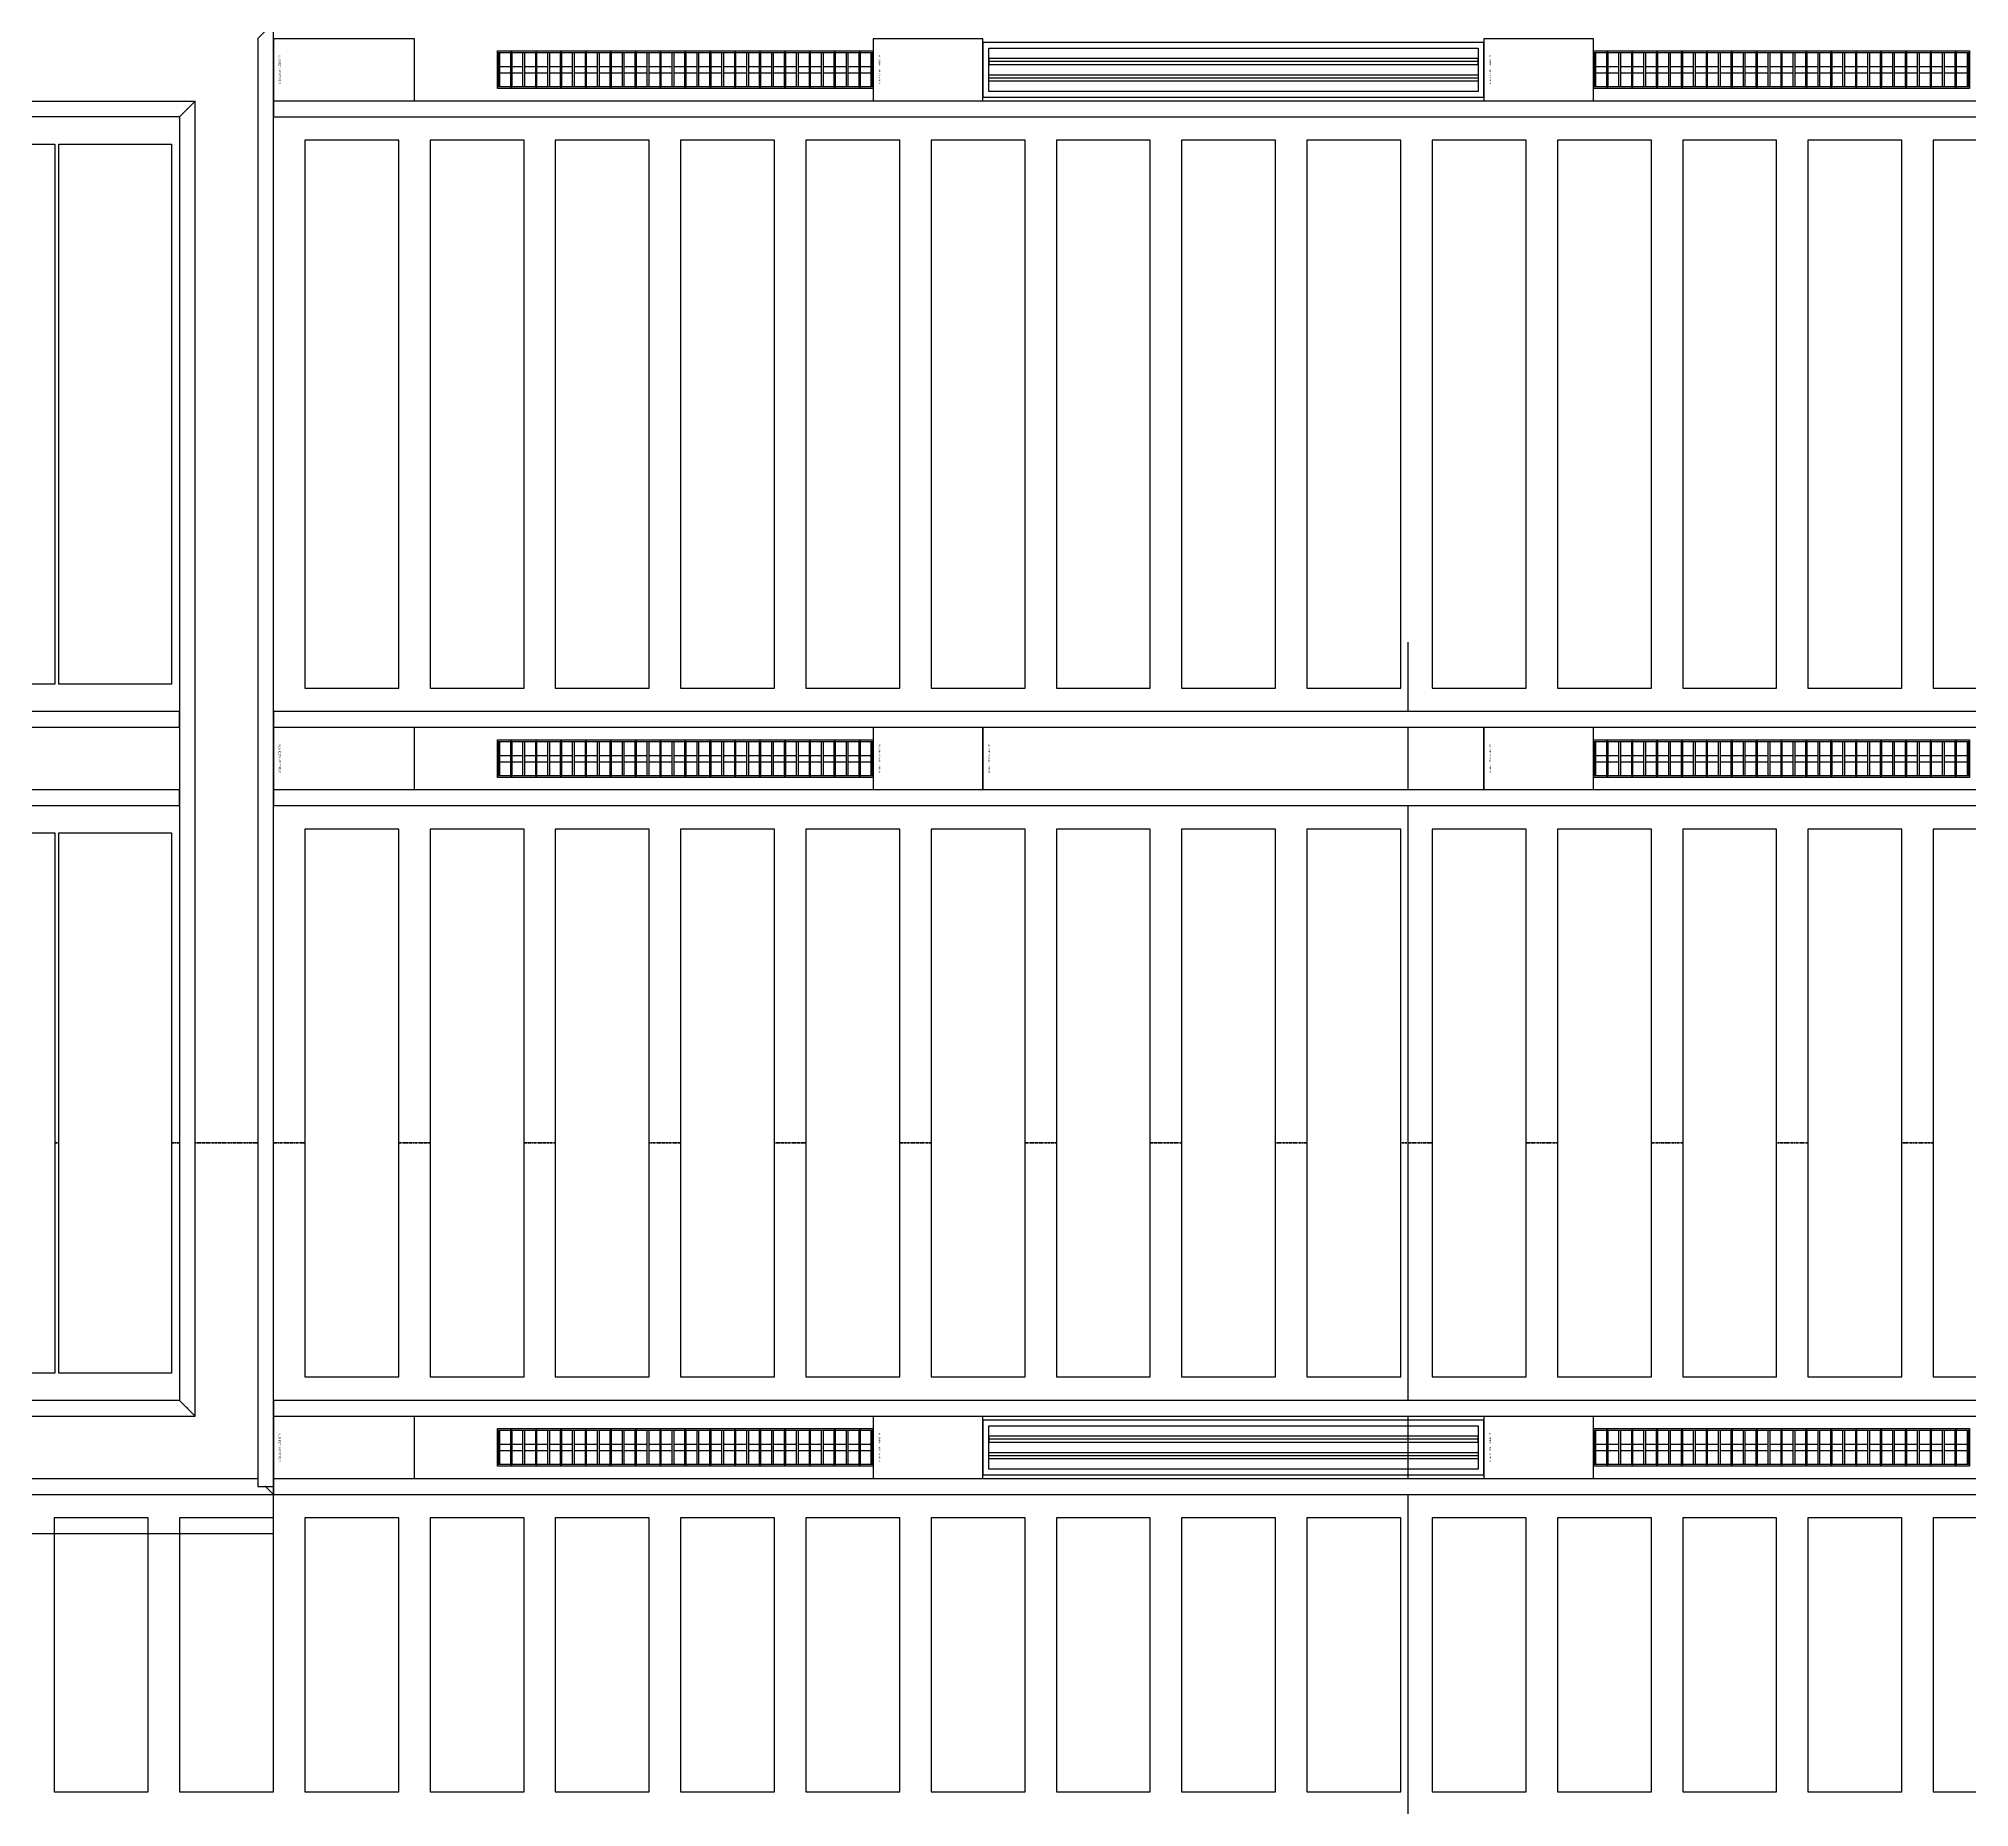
# Model space of a CAD drawing. Header units: millimetres. Extents: x -853432 to -773672, y -18171 to 22484.
# Drawn here: x -801482 to -795317, y -3721 to 1928 of the extents above; entities that cross this region are included whole.
import ezdxf
from ezdxf.enums import TextEntityAlignment as Align
from ezdxf.xclip import XClip

# ---------------------------------------------------------------- set-up
doc = ezdxf.new("R2010")
doc.units = ezdxf.units.MM
doc.header["$XCLIPFRAME"] = 0
doc.linetypes.add('DPA_Grid _ Level 100', pattern=[10, 5.5, -1.6, 1.3, -1.6])
for name, color, linetype in [('000 - WIPEOUT', 250, 'Continuous'), ('001 - ASCESSORIES', 251, 'Continuous'), ('A04_TUBE SERIES', 2, 'Continuous'), ('A11_ALU.SOLID SHEET', 2, 'Continuous')]:
    doc.layers.add(name, color=color, linetype=linetype)
doc.layers.add('A-ROOM-IDEN', color=3, linetype='Continuous', lineweight=25)
doc.layers.add('G-ANNO-SECL', color=3, linetype='Continuous', lineweight=9)

# ---------------------------------------------------------------- blocks, each defined once
blk = doc.blocks.new('*U1386')
at = {"layer": 'A11_ALU.SOLID SHEET', "color": 0}
blk.add_lwpolyline([(450, -98.8), (450, 98.8), (0, 98.8), (0, -98.8)], close=True, dxfattribs=at)
at = {"layer": 'Defpoints', "color": 250}
blk.add_point((0, 0), dxfattribs=at)
blk.add_text('AL.SHEET-HAT-TYPE-R', height=6, rotation=270, dxfattribs=at).set_placement((15, 0), align=Align.BOTTOM_CENTER)
blk = doc.blocks.new('*U1364')
at = {"layer": 'A11_ALU.SOLID SHEET', "color": 0}
blk.add_lwpolyline([(350, -98.8), (350, 98.8), (0, 98.8), (0, -98.8)], close=True, dxfattribs=at)
at = {"layer": 'Defpoints', "color": 250}
blk.add_point((0, 0), dxfattribs=at)
blk.add_text('AL.SHEET-HAT-TYPE-R', height=6, rotation=270, dxfattribs=at).set_placement((15, 0), align=Align.BOTTOM_CENTER)
blk = doc.blocks.new('*U1365')
at = {"layer": '001 - ASCESSORIES', "color": 0, "linetype": 'ByBlock'}
blk.add_lwpolyline([(800, 87.5), (-800, 87.5), (-800, -87.5), (800, -87.5)], close=True, dxfattribs=at)
at = {"layer": '001 - ASCESSORIES', "linetype": 'ByBlock'}
for points in [[(-781.5, 69), (781.5, 69), (781.5, -69), (-781.5, -69)], [(781.5, 36.3), (-781.5, 36.3), (-781.5, 16.3), (781.5, 16.3)], [(-781.5, -16.3), (781.5, -16.3), (781.5, -36.3), (-781.5, -36.3)]]:
    blk.add_lwpolyline(points, close=True, dxfattribs=at)
for points in [[(781.5, 26.3), (-781.5, 26.3)], [(-781.5, -26.3), (781.5, -26.3)]]:
    blk.add_lwpolyline(points, dxfattribs=at)
blk = doc.blocks.new('*U1354')
at = {"color": 1}
blk.add_wipeout([(600, -60), (-600, -60), (-600, 60), (600, 60)], dxfattribs=at).dxf.layer = '000 - WIPEOUT'
at = {"layer": '001 - ASCESSORIES', "color": 0}
blk.add_lwpolyline([(600, -60), (-600, -60), (-600, 60), (600, 60)], close=True, dxfattribs=at)
at = {"layer": '001 - ASCESSORIES'}
for points in [[(-593.5, -55), (-598.5, -55), (-598.5, 55), (-593.5, 55)], [(595, -55), (-595, -55), (-595, 55), (595, 55)], [(-558.8, -55), (-553.8, -55), (-553.8, 55), (-558.8, 55)], [(-514, -55), (-519, -55), (-519, 55), (-514, 55)], [(-479.3, -55), (-474.3, -55), (-474.3, 55), (-479.3, 55)], [(-434.6, -55), (-439.6, -55), (-439.6, 55), (-434.6, 55)], [(-399.8, -55), (-394.8, -55), (-394.8, 55), (-399.8, 55)], [(-355.1, -55), (-360.1, -55), (-360.1, 55), (-355.1, 55)], [(-320.4, -55), (-315.4, -55), (-315.4, 55), (-320.4, 55)], [(-275.6, -55), (-280.6, -55), (-280.6, 55), (-275.6, 55)], [(-240.9, -55), (-235.9, -55), (-235.9, 55), (-240.9, 55)], [(-196.2, -55), (-201.2, -55), (-201.2, 55), (-196.2, 55)], [(-161.4, -55), (-156.4, -55), (-156.4, 55), (-161.4, 55)], [(-116.7, -55), (-121.7, -55), (-121.7, 55), (-116.7, 55)], [(-82, -55), (-77, -55), (-77, 55), (-82, 55)], [(-37.2, -55), (-42.2, -55), (-42.2, 55), (-37.2, 55)], [(-2.5, -55), (2.5, -55), (2.5, 55), (-2.5, 55)], [(42.2, -55), (37.2, -55), (37.2, 55), (42.2, 55)], [(77, -55), (82, -55), (82, 55), (77, 55)], [(121.7, -55), (116.7, -55), (116.7, 55), (121.7, 55)], [(156.4, -55), (161.4, -55), (161.4, 55), (156.4, 55)], [(201.2, -55), (196.2, -55), (196.2, 55), (201.2, 55)], [(235.9, -55), (240.9, -55), (240.9, 55), (235.9, 55)], [(280.6, -55), (275.6, -55), (275.6, 55), (280.6, 55)], [(315.4, -55), (320.4, -55), (320.4, 55), (315.4, 55)], [(360.1, -55), (355.1, -55), (355.1, 55), (360.1, 55)], [(394.8, -55), (399.8, -55), (399.8, 55), (394.8, 55)], [(439.6, -55), (434.6, -55), (434.6, 55), (439.6, 55)], [(474.3, -55), (479.3, -55), (479.3, 55), (474.3, 55)], [(519, -55), (514, -55), (514, 55), (519, 55)], [(553.8, -55), (558.8, -55), (558.8, 55), (553.8, 55)], [(598.5, -55), (593.5, -55), (593.5, 55), (598.5, 55)]]:
    blk.add_lwpolyline(points, close=True, dxfattribs=at)
for points in [[(-593.5, 10), (-558.8, 10)], [(-553.8, 10), (-519, 10)], [(-514, 10), (-479.3, 10)], [(-474.3, 10), (-439.6, 10)], [(-434.6, 10), (-399.8, 10)], [(-394.8, 10), (-360.1, 10)], [(-355.1, 10), (-320.4, 10)], [(-315.4, 10), (-280.6, 10)], [(-275.6, 10), (-240.9, 10)], [(-235.9, 10), (-201.2, 10)], [(-196.2, 10), (-161.4, 10)], [(-156.4, 10), (-121.7, 10)], [(-116.7, 10), (-82, 10)], [(-77, 10), (-42.2, 10)], [(-37.2, 10), (-2.5, 10)], [(2.5, 10), (37.2, 10)], [(42.2, 10), (77, 10)], [(82, 10), (116.7, 10)], [(121.7, 10), (156.4, 10)], [(161.4, 10), (196.2, 10)], [(201.2, 10), (235.9, 10)], [(240.9, 10), (275.6, 10)], [(280.6, 10), (315.4, 10)], [(320.4, 10), (355.1, 10)], [(360.1, 10), (394.8, 10)], [(399.8, 10), (434.6, 10)], [(439.6, 10), (474.3, 10)], [(479.3, 10), (514, 10)], [(519, 10), (553.8, 10)], [(558.8, 10), (593.5, 10)], [(-593.5, -10), (-558.8, -10)], [(-553.8, -10), (-519, -10)], [(-514, -10), (-479.3, -10)], [(-474.3, -10), (-439.6, -10)], [(-434.6, -10), (-399.8, -10)], [(-394.8, -10), (-360.1, -10)], [(-355.1, -10), (-320.4, -10)], [(-315.4, -10), (-280.6, -10)], [(-275.6, -10), (-240.9, -10)], [(-235.9, -10), (-201.2, -10)], [(-196.2, -10), (-161.4, -10)], [(-156.4, -10), (-121.7, -10)], [(-116.7, -10), (-82, -10)], [(-77, -10), (-42.2, -10)], [(-37.2, -10), (-2.5, -10)], [(2.5, -10), (37.2, -10)], [(42.2, -10), (77, -10)], [(82, -10), (116.7, -10)], [(121.7, -10), (156.4, -10)], [(161.4, -10), (196.2, -10)], [(201.2, -10), (235.9, -10)], [(240.9, -10), (275.6, -10)], [(280.6, -10), (315.4, -10)], [(320.4, -10), (355.1, -10)], [(360.1, -10), (394.8, -10)], [(399.8, -10), (434.6, -10)], [(439.6, -10), (474.3, -10)], [(479.3, -10), (514, -10)], [(519, -10), (553.8, -10)], [(558.8, -10), (593.5, -10)]]:
    blk.add_lwpolyline(points, dxfattribs=at)
blk = doc.blocks.new('*U1388')
blk.add_attdef('EXTR.OVL-LENGTH_', (-25, -59.1), '', height=5)
blk.add_wipeout([(-25, 0), (25, 0), (25, 9301.5), (-25, 9301.5)]).dxf.layer = '000 - WIPEOUT'
blk.add_point((0, 0))
at = {"layer": 'A04_TUBE SERIES', "color": 0}
blk.add_lwpolyline([(-25, 0), (25, 0), (25, 9301.5), (-25, 9301.5)], close=True, dxfattribs=at)
blk = doc.blocks.new('*U1378')
at = {"layer": 'A11_ALU.SOLID SHEET', "color": 0}
blk.add_lwpolyline([(1600, -98.8), (1600, 98.8), (0, 98.8), (0, -98.8)], close=True, dxfattribs=at)
at = {"layer": 'Defpoints', "color": 250}
blk.add_point((0, 0), dxfattribs=at)
blk.add_text('AL.SHEET-HAT-TYPE-R', height=6, rotation=270, dxfattribs=at).set_placement((15, 0), align=Align.BOTTOM_CENTER)
blk = doc.blocks.new('*U1535')
at = {"color": 3}
for points in [[(-437.5, -3850), (437.5, -3850), (437.5, -4150), (-437.5, -4150)], [(-437.5, -4250), (437.5, -4250), (437.5, -4550), (-437.5, -4550)], [(-437.5, -4650), (437.5, -4650), (437.5, -4950), (-437.5, -4950)], [(-437.5, -5050), (437.5, -5050), (437.5, -5350), (-437.5, -5350)], [(-437.5, -5450), (437.5, -5450), (437.5, -5750), (-437.5, -5750)], [(-437.5, -5850), (437.5, -5850), (437.5, -6150), (-437.5, -6150)], [(-437.5, -6250), (437.5, -6250), (437.5, -6550), (-437.5, -6550)], [(-437.5, -6650), (437.5, -6650), (437.5, -6950), (-437.5, -6950)], [(-437.5, -7050), (437.5, -7050), (437.5, -7350), (-437.5, -7350)], [(-437.5, -7450), (437.5, -7450), (437.5, -7750), (-437.5, -7750)], [(-437.5, -7850), (437.5, -7850), (437.5, -8150), (-437.5, -8150)], [(-437.5, -8250), (437.5, -8250), (437.5, -8550), (-437.5, -8550)], [(-437.5, -8650), (437.5, -8650), (437.5, -8950), (-437.5, -8950)], [(-437.5, -9050), (437.5, -9050), (437.5, -9350), (-437.5, -9350)], [(-437.5, -9450), (437.5, -9450), (437.5, -9750), (-437.5, -9750)], [(-437.5, -9850), (437.5, -9850), (437.5, -10150), (-437.5, -10150)]]:
    blk.add_wipeout(points, dxfattribs=at).dxf.layer = '000 - WIPEOUT'
at = {"layer": 'A11_ALU.SOLID SHEET', "color": 0, "linetype": 'ByBlock'}
for points in [[(-437.5, -4150), (437.5, -4150), (437.5, -3850), (-437.5, -3850)], [(-437.5, -4550), (437.5, -4550), (437.5, -4250), (-437.5, -4250)], [(-437.5, -4950), (437.5, -4950), (437.5, -4650), (-437.5, -4650)], [(-437.5, -5350), (437.5, -5350), (437.5, -5050), (-437.5, -5050)], [(-437.5, -5750), (437.5, -5750), (437.5, -5450), (-437.5, -5450)], [(-437.5, -6150), (437.5, -6150), (437.5, -5850), (-437.5, -5850)], [(-437.5, -6550), (437.5, -6550), (437.5, -6250), (-437.5, -6250)], [(-437.5, -6950), (437.5, -6950), (437.5, -6650), (-437.5, -6650)], [(-437.5, -7350), (437.5, -7350), (437.5, -7050), (-437.5, -7050)], [(-437.5, -7750), (437.5, -7750), (437.5, -7450), (-437.5, -7450)], [(-437.5, -8150), (437.5, -8150), (437.5, -7850), (-437.5, -7850)], [(-437.5, -8550), (437.5, -8550), (437.5, -8250), (-437.5, -8250)], [(-437.5, -8950), (437.5, -8950), (437.5, -8650), (-437.5, -8650)], [(-437.5, -9350), (437.5, -9350), (437.5, -9050), (-437.5, -9050)], [(-437.5, -9750), (437.5, -9750), (437.5, -9450), (-437.5, -9450)], [(-437.5, -10150), (437.5, -10150), (437.5, -9850), (-437.5, -9850)]]:
    blk.add_lwpolyline(points, close=True, dxfattribs=at)
blk = doc.blocks.new('*U1568')
at = {"color": 3}
for points in [[(-875, 4550), (875, 4550), (875, 4250), (-875, 4250)], [(-875, 4150), (875, 4150), (875, 3850), (-875, 3850)], [(-875, 3750), (875, 3750), (875, 3450), (-875, 3450)], [(-875, 3350), (875, 3350), (875, 3050), (-875, 3050)], [(-875, 2950), (875, 2950), (875, 2650), (-875, 2650)], [(-875, 2550), (875, 2550), (875, 2250), (-875, 2250)], [(-875, 2150), (875, 2150), (875, 1850), (-875, 1850)], [(-875, 1750), (875, 1750), (875, 1450), (-875, 1450)], [(-875, 1350), (875, 1350), (875, 1050), (-875, 1050)], [(-875, 950), (875, 950), (875, 650), (-875, 650)], [(-875, 550), (875, 550), (875, 250), (-875, 250)], [(-875, 150), (875, 150), (875, -150), (-875, -150)], [(-875, -250), (875, -250), (875, -550), (-875, -550)], [(-875, -650), (875, -650), (875, -950), (-875, -950)]]:
    blk.add_wipeout(points, dxfattribs=at).dxf.layer = '000 - WIPEOUT'
at = {"layer": 'A11_ALU.SOLID SHEET', "color": 0, "linetype": 'ByBlock'}
for points in [[(-875, 4250), (875, 4250), (875, 4550), (-875, 4550)], [(-875, 3850), (875, 3850), (875, 4150), (-875, 4150)], [(-875, 3450), (875, 3450), (875, 3750), (-875, 3750)], [(-875, 3050), (875, 3050), (875, 3350), (-875, 3350)], [(-875, 2650), (875, 2650), (875, 2950), (-875, 2950)], [(-875, 2250), (875, 2250), (875, 2550), (-875, 2550)], [(-875, 1850), (875, 1850), (875, 2150), (-875, 2150)], [(-875, 1450), (875, 1450), (875, 1750), (-875, 1750)], [(-875, 1050), (875, 1050), (875, 1350), (-875, 1350)], [(-875, 650), (875, 650), (875, 950), (-875, 950)], [(-875, 250), (875, 250), (875, 550), (-875, 550)], [(-875, -150), (875, -150), (875, 150), (-875, 150)], [(-875, -550), (875, -550), (875, -250), (-875, -250)], [(-875, -950), (875, -950), (875, -650), (-875, -650)]]:
    blk.add_lwpolyline(points, close=True, dxfattribs=at)
blk = doc.blocks.new('*U1697')
for name, p in [('*U1386', (-56050, -1750.5)), ('*U1364', (-54134.5, -1750.5)), ('*U1365', (-52984.5, -1750.5)), ('*U1364', (-52184.5, -1750.5)), ('*U1386', (-56050, -3950.5)), ('*U1364', (-54134.5, -3950.5)), ('*U1378', (-53784.5, -3950.5)), ('*U1364', (-52184.5, -3950.5)), ('*U1386', (-56050, -6150.5)), ('*U1364', (-54134.5, -6150.5)), ('*U1365', (-52984.5, -6150.5)), ('*U1364', (-52184.5, -6150.5))]:
    blk.add_blockref(name, p)
at = {"layer": 'A11_ALU.SOLID SHEET', "color": 0, "linetype": 'ByBlock', "rotation": 90}
for name, p in [('*U1568', (-51400, -2850.5)), ('*U1568', (-51400, -5050.5)), ('*U1535', (-60600, -6813))]:
    blk.add_blockref(name, p, dxfattribs=at)
for p in [(-54734.5, -1750.5), (-51234.5, -1750.5), (-54734.5, -3950.5), (-51234.5, -3950.5), (-54734.5, -6150.5), (-51234.5, -6150.5)]:
    blk.add_blockref('*U1354', p)
at = {"layer": 'A04_TUBE SERIES', "color": 0, "linetype": 'ByBlock', "rotation": 270}
for p in [(-56050, -1875.5), (-56050, -3825.5), (-56050, -4075.5), (-56050, -6025.5), (-56050, -6275.5)]:
    blk.add_blockref('*U1388', p, dxfattribs=at)
blk.add_lwpolyline([(-69547, -6425.5), (-56050, -6425.5), (-56050, -1475.8), (-69547, -1475.8)], close=True)
blk = doc.blocks.new('*U1403')
blk.add_wipeout([(-25, -25), (25, 25), (25, 13422), (-25, 13472)]).dxf.layer = '000 - WIPEOUT'
blk.add_point((0, 0))
at = {"layer": 'A04_TUBE SERIES', "color": 0}
blk.add_lwpolyline([(-25, -25), (25, 25), (25, 13422), (-25, 13472)], close=True, dxfattribs=at)
blk.add_attdef('EXTR.OVL-LENGTH_', (-25, -59.1), '', height=5)
blk = doc.blocks.new('*U1404')
blk.add_wipeout([(-25, -25), (25, 25), (25, 12922), (-25, 12972)]).dxf.layer = '000 - WIPEOUT'
blk.add_point((0, 0))
at = {"layer": 'A04_TUBE SERIES', "color": 0}
blk.add_lwpolyline([(-25, -25), (25, 25), (25, 12922), (-25, 12972)], close=True, dxfattribs=at)
blk.add_attdef('EXTR.OVL-LENGTH_', (-25, -59.1), '', height=5)
blk = doc.blocks.new('*U1407')
blk.add_wipeout([(-25, 25), (25, -25), (25, 4175), (-25, 4125)]).dxf.layer = '000 - WIPEOUT'
blk.add_point((0, 0))
at = {"layer": 'A04_TUBE SERIES', "color": 0}
blk.add_lwpolyline([(-25, 25), (25, -25), (25, 4175), (-25, 4125)], close=True, dxfattribs=at)
blk.add_attdef('EXTR.OVL-LENGTH_', (-25, -59.1), '', height=5)
blk = doc.blocks.new('*U1408')
blk.add_attdef('EXTR.OVL-LENGTH_', (-25, -59.1), '', height=5)
blk.add_wipeout([(-25, 0), (25, 0), (25, 4675), (-25, 4625)]).dxf.layer = '000 - WIPEOUT'
blk.add_point((0, 0))
at = {"layer": 'A04_TUBE SERIES', "color": 0}
blk.add_lwpolyline([(-25, 0), (25, 0), (25, 4675), (-25, 4625)], close=True, dxfattribs=at)
blk = doc.blocks.new('*U1411')
blk.add_attdef('EXTR.OVL-LENGTH_', (-25, -59.1), '', height=5)
blk.add_wipeout([(-25, 0), (25, 0), (25, 12897), (-25, 12897)]).dxf.layer = '000 - WIPEOUT'
blk.add_point((0, 0))
at = {"layer": 'A04_TUBE SERIES', "color": 0}
blk.add_lwpolyline([(-25, 0), (25, 0), (25, 12897), (-25, 12897)], close=True, dxfattribs=at)
blk = doc.blocks.new('*U1412')
blk.add_attdef('EXTR.OVL-LENGTH_', (-25, -59.1), '', height=5)
blk.add_wipeout([(-25, 0), (25, 0), (25, 12897), (-25, 12897)]).dxf.layer = '000 - WIPEOUT'
blk.add_point((0, 0))
at = {"layer": 'A04_TUBE SERIES', "color": 0}
blk.add_lwpolyline([(-25, 0), (25, 0), (25, 12897), (-25, 12897)], close=True, dxfattribs=at)
blk = doc.blocks.new('*U1479')
at = {"color": 6}
blk.add_point((-37.5, 0), dxfattribs=at)
at = {"color": 3}
blk.add_wipeout([(-862.5, -564), (862.5, -564), (862.5, -924), (-862.5, -924)], dxfattribs=at).dxf.layer = '000 - WIPEOUT'
at = {"layer": 'A11_ALU.SOLID SHEET', "color": 0, "linetype": 'ByBlock'}
blk.add_lwpolyline([(862.5, -924), (-862.5, -924), (-862.5, -564), (862.5, -564)], close=True, dxfattribs=at)
at = {"color": 3}
blk.add_wipeout([(-862.5, -192), (862.5, -192), (862.5, -552), (-862.5, -552)], dxfattribs=at).dxf.layer = '000 - WIPEOUT'
at = {"layer": 'A11_ALU.SOLID SHEET', "color": 0, "linetype": 'ByBlock'}
blk.add_lwpolyline([(862.5, -552), (-862.5, -552), (-862.5, -192), (862.5, -192)], close=True, dxfattribs=at)
at = {"color": 3}
blk.add_wipeout([(-862.5, 180), (862.5, 180), (862.5, -180), (-862.5, -180)], dxfattribs=at).dxf.layer = '000 - WIPEOUT'
at = {"layer": 'A11_ALU.SOLID SHEET', "color": 0, "linetype": 'ByBlock'}
blk.add_lwpolyline([(862.5, -180), (-862.5, -180), (-862.5, 180), (862.5, 180)], close=True, dxfattribs=at)
at = {"color": 3}
blk.add_wipeout([(-862.5, 552), (862.5, 552), (862.5, 192), (-862.5, 192)], dxfattribs=at).dxf.layer = '000 - WIPEOUT'
at = {"layer": 'A11_ALU.SOLID SHEET', "color": 0, "linetype": 'ByBlock'}
blk.add_lwpolyline([(862.5, 192), (-862.5, 192), (-862.5, 552), (862.5, 552)], close=True, dxfattribs=at)
at = {"color": 3}
blk.add_wipeout([(-862.5, 924), (862.5, 924), (862.5, 564), (-862.5, 564)], dxfattribs=at).dxf.layer = '000 - WIPEOUT'
at = {"layer": 'A11_ALU.SOLID SHEET', "color": 0, "linetype": 'ByBlock'}
blk.add_lwpolyline([(862.5, 564), (-862.5, 564), (-862.5, 924), (862.5, 924)], close=True, dxfattribs=at)
blk = doc.blocks.new('A$Ce4e27ef8')
at = {"layer": 'A04_TUBE SERIES', "color": 2, "xscale": -1, "rotation": 90}
blk.add_blockref('*U1404', (13222, 4425), dxfattribs=at)
at = {"layer": 'A04_TUBE SERIES', "color": 2, "rotation": 90}
for name, p in [('*U1404', (13222, 275)), ('*U1403', (13472, 25))]:
    blk.add_blockref(name, p, dxfattribs=at)
at = {"layer": 'A04_TUBE SERIES', "color": 2}
for name, p in [('*U1408', (13472, 25)), ('*U1407', (13222, 275))]:
    blk.add_blockref(name, p, dxfattribs=at)
for name, p, rotation in [('*U1411', (13197, 2475), 90.0000000000267), ('*U1412', (13197, 2225), 90)]:
    blk.add_blockref(name, p, dxfattribs=dict(at, rotation=rotation))
at = {"layer": 'A11_ALU.SOLID SHEET', "linetype": 'ByBlock', "rotation": 90}
for p in [(12247.25, 3450), (12247.25, 1250)]:
    blk.add_blockref('*U1479', p, dxfattribs=at)
blk = doc.blocks.new('*U1696')
at = {"layer": 'A11_ALU.SOLID SHEET'}
blk.add_blockref('A$Ce4e27ef8', (-69547, -6300.5), dxfattribs=at)

msp = doc.modelspace()

# ---------------------------------------------------------------- linework, layer by layer
at = {"layer": 'A-ROOM-IDEN'}
msp.add_line((-797109.7, 0), (-797109.7, -11744.9), dxfattribs=at)
at = {"layer": 'G-ANNO-SECL', "linetype": 'DPA_Grid _ Level 100', "lineweight": 50}
msp.add_line((-851398.6, -1598.3), (-776606.5, -1598.3), dxfattribs=at)

# ---------------------------------------------------------------- next in the draw order: block references
at = {"layer": 'A11_ALU.SOLID SHEET'}
ref = msp.add_blockref('*U1697', (-744682.4, 3579), dxfattribs=at)
XClip(ref).set_block_clipping_path([(-104690.1238047112, -9620.0029952966), (-34092.6543255156, 14392.9971737705)])

# ---------------------------------------------------------------- next in the draw order: block references
ref = msp.add_blockref('*U1696', (-744682.4, 3579))
XClip(ref).set_block_clipping_path([(-104690.1238047112, -9620.0029952966), (-34092.6543255156, 14392.9971737705)])

doc.saveas('drawing.dxf')
